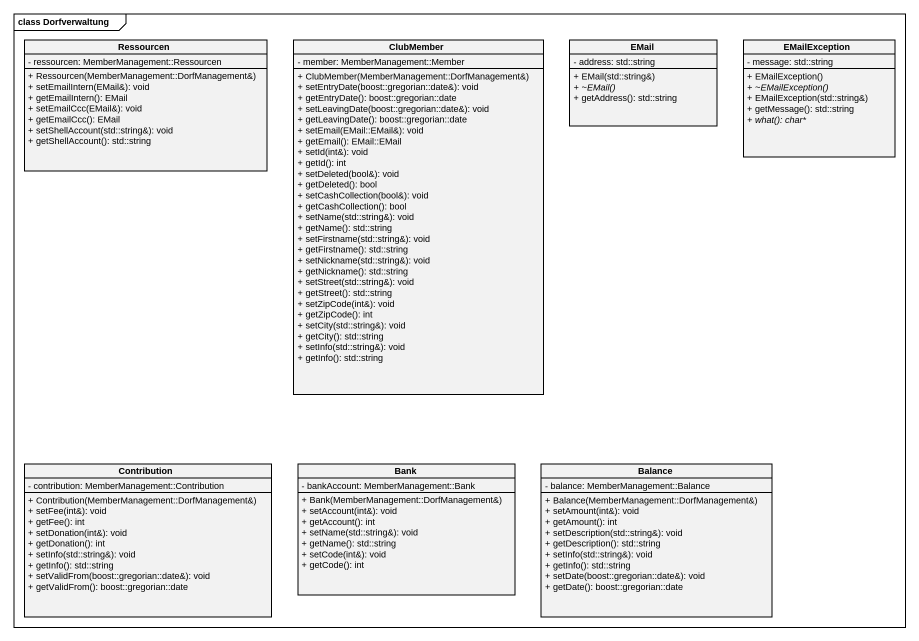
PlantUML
@startuml
mainframe class Dorfverwaltung
hide circle
hide empty members
skinparam classAttributeIconSize 0
class Ressourcen {
  - ressourcen: MemberManagement::Ressourcen
  + Ressourcen(MemberManagement::DorfManagement&)
  + setEmailIntern(EMail&): void
  + getEmailIntern(): EMail
  + setEmailCcc(EMail&): void
  + getEmailCcc(): EMail
  + setShellAccount(std::string&): void
  + getShellAccount(): std::string
}
class ClubMember {
  - member: MemberManagement::Member
  + ClubMember(MemberManagement::DorfManagement&)
  + setEntryDate(boost::gregorian::date&): void
  + getEntryDate(): boost::gregorian::date
  + setLeavingDate(boost::gregorian::date&): void
  + getLeavingDate(): boost::gregorian::date
  + setEmail(EMail::EMail&): void
  + getEmail(): EMail::EMail
  + setId(int&): void
  + getId(): int
  + setDeleted(bool&): void
  + getDeleted(): bool
  + setCashCollection(bool&): void
  + getCashCollection(): bool
  + setName(std::string&): void
  + getName(): std::string
  + setFirstname(std::string&): void
  + getFirstname(): std::string
  + setNickname(std::string&): void
  + getNickname(): std::string
  + setStreet(std::string&): void
  + getStreet(): std::string
  + setZipCode(int&): void
  + getZipCode(): int
  + setCity(std::string&): void
  + getCity(): std::string
  + setInfo(std::string&): void
  + getInfo(): std::string
}
class EMail {
  - address: std::string
  + EMail(std::string&)
  {abstract} + ~EMail()
  + getAddress(): std::string
}
class EMailException {
  - message: std::string
  + EMailException()
  {abstract} + ~EMailException()
  + EMailException(std::string&)
  + getMessage(): std::string
  {abstract} + what(): char*
}
class Contribution {
  - contribution: MemberManagement::Contribution
  + Contribution(MemberManagement::DorfManagement&)
  + setFee(int&): void
  + getFee(): int
  + setDonation(int&): void
  + getDonation(): int
  + setInfo(std::string&): void
  + getInfo(): std::string
  + setValidFrom(boost::gregorian::date&): void
  + getValidFrom(): boost::gregorian::date
}
class Bank {
  - bankAccount: MemberManagement::Bank
  + Bank(MemberManagement::DorfManagement&)
  + setAccount(int&): void
  + getAccount(): int
  + setName(std::string&): void
  + getName(): std::string
  + setCode(int&): void
  + getCode(): int
}
class Balance {
  - balance: MemberManagement::Balance
  + Balance(MemberManagement::DorfManagement&)
  + setAmount(int&): void
  + getAmount(): int
  + setDescription(std::string&): void
  + getDescription(): std::string
  + setInfo(std::string&): void
  + getInfo(): std::string
  + setDate(boost::gregorian::date&): void
  + getDate(): boost::gregorian::date
}
@enduml
